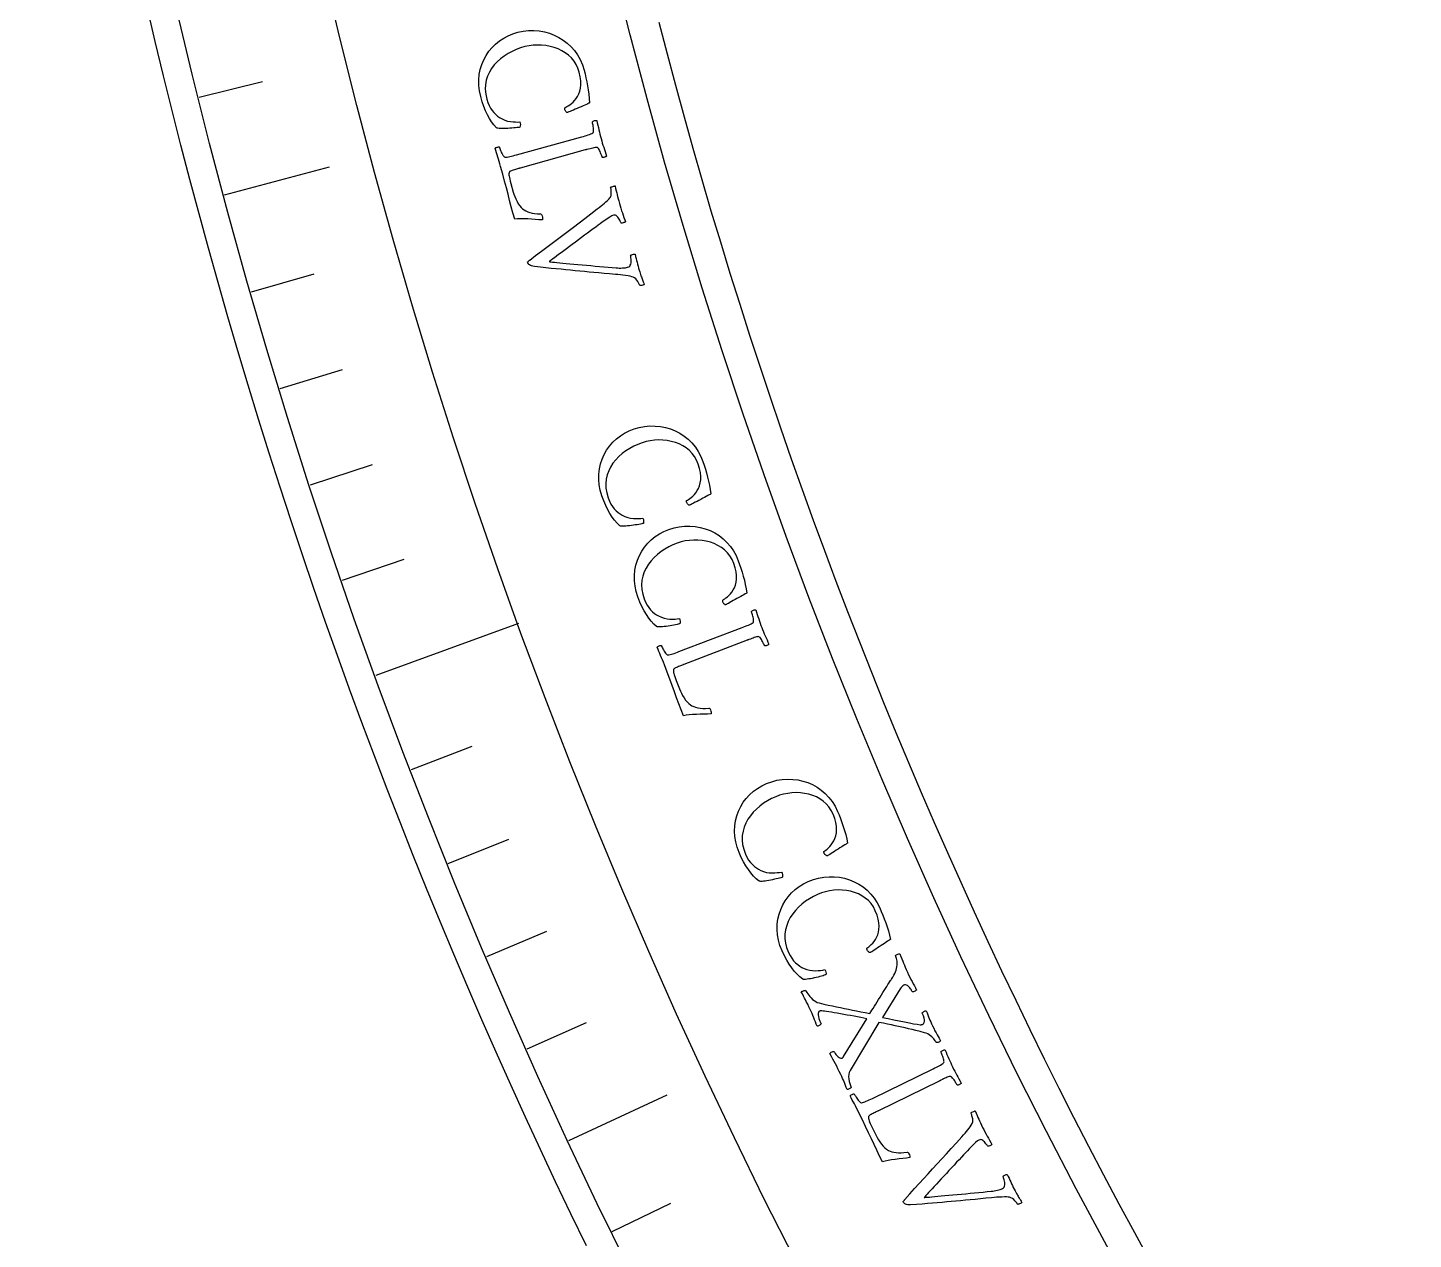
# Model space of a CAD drawing. Header units: millimetres. Extents: x -76 to 76, y -76 to 98.
# Drawn here: x -75.61 to -57.48, y -33.25 to -17.38 of the extents above; entities that cross this region are included whole.
import ezdxf

# ---------------------------------------------------------------- set-up
doc = ezdxf.new("R2010")
doc.units = ezdxf.units.MM
for name, color, linetype in [('CUT_INNER', 6, 'Continuous'), ('CUT_OUTER', 1, 'Continuous'), ('ENGRAVE', 7, 'Continuous'), ('ENGRAVE_FINE', 8, 'Continuous'), ('TEXT', 5, 'Continuous')]:
    doc.layers.add(name, color=color, linetype=linetype)

msp = doc.modelspace()

# ---------------------------------------------------------------- linework, layer by layer
at = {"layer": 'CUT_INNER'}
msp.add_lwpolyline([(-67.351, -17.3104), (-67.2435, -17.7234), (-67.1335, -18.1356), (-67.021, -18.5472), (-66.9059, -18.9581), (-66.7883, -19.3683), (-66.6682, -19.7777), (-66.5456, -20.1864), (-66.4205, -20.5943), (-66.2929, -21.0015), (-66.1628, -21.4079), (-66.0302, -21.8134), (-65.8951, -22.2182), (-65.7575, -22.6221), (-65.6175, -23.0251), (-65.475, -23.4273), (-65.33, -23.8286), (-65.1826, -24.229), (-65.0327, -24.6285), (-64.8803, -25.0271), (-64.7255, -25.4247), (-64.5683, -25.8214), (-64.4087, -26.2171), (-64.2466, -26.6118), (-64.0821, -27.0055), (-63.9152, -27.3982), (-63.7459, -27.7899), (-63.5741, -28.1805), (-63.4, -28.57), (-63.2235, -28.9585), (-63.0447, -29.3459), (-62.8634, -29.7322), (-62.6798, -30.1173), (-62.4938, -30.5014), (-62.3055, -30.8843), (-62.1148, -31.266), (-61.9218, -31.6465), (-61.7265, -32.0259), (-61.5288, -32.404), (-61.3288, -32.7809), (-61.1265, -33.1566), (-60.9219, -33.5311)], dxfattribs=at)
at = {"layer": 'CUT_OUTER'}
msp.add_lwpolyline([(-68.2993, -33.3348), (-68.5025, -32.9151), (-68.7032, -32.4942), (-68.9013, -32.072), (-69.0968, -31.6486), (-69.2897, -31.2241), (-69.4799, -30.7983), (-69.6676, -30.3714), (-69.8527, -29.9434), (-70.0351, -29.5142), (-70.2148, -29.0839), (-70.392, -28.6526), (-70.5665, -28.2201), (-70.7383, -27.7866), (-70.9075, -27.352), (-71.0739, -26.9164), (-71.2378, -26.4798), (-71.3989, -26.0422), (-71.5573, -25.6036), (-71.7131, -25.1641), (-71.8662, -24.7236), (-72.0165, -24.2822), (-72.1641, -23.8398), (-72.3091, -23.3966), (-72.4513, -22.9525), (-72.5907, -22.5075), (-72.7275, -22.0616), (-72.8615, -21.615), (-72.9927, -21.1675), (-73.1212, -20.7192), (-73.247, -20.2702), (-73.37, -19.8204), (-73.4902, -19.3698), (-73.6077, -18.9185), (-73.7224, -18.4665), (-73.8343, -18.0138), (-73.9434, -17.5604), (-74.0498, -17.1064)], dxfattribs=at)
at = {"layer": 'ENGRAVE'}
for points in [[(-73.036, -19.5699), (-71.6632, -19.2021)], [(-71.0524, -25.861), (-69.1827, -25.1805)], [(-68.5281, -31.9552), (-67.2401, -31.3546)]]:
    msp.add_lwpolyline(points, dxfattribs=at)
for radius in [75.6124, 73.6227, 69.9276]:
    msp.add_circle((0, 0), radius, dxfattribs=at)
at = {"layer": 'ENGRAVE_FINE'}
for points in [[(-73.3664, -18.2923), (-72.539, -18.086)], [(-72.6833, -20.8416), (-71.8636, -20.6066)], [(-72.3085, -22.1069), (-71.493, -21.8576)], [(-71.9117, -23.3655), (-71.1007, -23.102)], [(-71.4929, -24.617), (-70.6867, -24.3394)], [(-70.5903, -27.0971), (-69.7942, -26.7915)], [(-70.1066, -28.3249), (-69.316, -28.0055)], [(-69.6016, -29.5441), (-68.8166, -29.2109)], [(-69.0754, -30.7543), (-68.2964, -30.4075)], [(-67.96, -33.1463), (-67.1936, -32.7725)]]:
    msp.add_lwpolyline(points, dxfattribs=at)
at = {"layer": 'TEXT'}
for points in [[(-68.3297, -17.9367), (-68.3172, -17.9861), (-68.3055, -18.0368), (-68.2945, -18.089), (-68.2841, -18.1426), (-68.275, -18.1973), (-68.2679, -18.253), (-68.2626, -18.3096), (-68.2593, -18.3671), (-68.2618, -18.3683), (-68.2693, -18.3717), (-68.2818, -18.3775), (-68.2994, -18.3855), (-68.3204, -18.395), (-68.3431, -18.4052), (-68.3676, -18.4159), (-68.3938, -18.4273), (-68.4203, -18.4387), (-68.4456, -18.4496), (-68.4696, -18.4601), (-68.4924, -18.4701), (-68.5122, -18.4788), (-68.5276, -18.4854), (-68.5385, -18.4897), (-68.5448, -18.4919), (-68.5489, -18.493), (-68.5536, -18.4921), (-68.5588, -18.4892), (-68.5645, -18.4842), (-68.5701, -18.4779), (-68.5747, -18.4711), (-68.5783, -18.4637), (-68.581, -18.4558), (-68.5824, -18.4489), (-68.583, -18.4422), (-68.5826, -18.4358), (-68.5814, -18.4298), (-68.5693, -18.4236), (-68.5545, -18.4152), (-68.537, -18.4046), (-68.5168, -18.3917), (-68.4953, -18.3761), (-68.4742, -18.3574), (-68.4534, -18.3355), (-68.4329, -18.3104), (-68.4141, -18.2818), (-68.3984, -18.2493), (-68.3857, -18.2128), (-68.3762, -18.1725), (-68.3713, -18.1277), (-68.3724, -18.0781), (-68.3796, -18.0236), (-68.3928, -17.9641), (-68.41, -17.9114), (-68.4328, -17.8629), (-68.4611, -17.8185), (-68.4951, -17.7782), (-68.5337, -17.7422), (-68.5758, -17.7104), (-68.6215, -17.6829), (-68.6707, -17.6597), (-68.7223, -17.6408), (-68.7753, -17.6262), (-68.8296, -17.6161), (-68.8852, -17.6103), (-68.941, -17.6088), (-68.9959, -17.6116), (-69.0499, -17.6186), (-69.1029, -17.6299), (-69.1608, -17.6468), (-69.2172, -17.6675), (-69.2721, -17.6922), (-69.3254, -17.7206), (-69.3761, -17.7528), (-69.423, -17.7884), (-69.4661, -17.8274), (-69.5054, -17.87), (-69.54, -17.9157), (-69.5689, -17.9644), (-69.592, -18.0161), (-69.6094, -18.0708), (-69.62, -18.1282), (-69.6225, -18.1881), (-69.6171, -18.2504), (-69.6037, -18.3153), (-69.5902, -18.3596), (-69.5739, -18.3994), (-69.5549, -18.4347), (-69.5332, -18.4656), (-69.5099, -18.4928), (-69.4861, -18.5168), (-69.4616, -18.5379), (-69.4366, -18.5558), (-69.4017, -18.5763), (-69.3664, -18.5922), (-69.3306, -18.6035), (-69.2944, -18.6104), (-69.2592, -18.6141), (-69.2267, -18.6164), (-69.1968, -18.6172), (-69.1695, -18.6164), (-69.1644, -18.6333), (-69.1625, -18.6503), (-69.164, -18.6674), (-69.1687, -18.6845), (-69.1778, -18.6865), (-69.1908, -18.6885), (-69.2075, -18.6906), (-69.2281, -18.6928), (-69.2512, -18.695), (-69.2752, -18.697), (-69.3002, -18.6988), (-69.3262, -18.7005), (-69.3521, -18.7019), (-69.3766, -18.7025), (-69.3998, -18.7026), (-69.4216, -18.702), (-69.4409, -18.7007), (-69.4566, -18.6987), (-69.4686, -18.696), (-69.477, -18.6925), (-69.5096, -18.6556), (-69.5401, -18.615), (-69.5686, -18.5708), (-69.595, -18.5229), (-69.6194, -18.4707), (-69.6422, -18.4133), (-69.6632, -18.3507), (-69.6826, -18.283), (-69.6984, -18.2092), (-69.7067, -18.1369), (-69.7077, -18.0659), (-69.7012, -17.9964), (-69.6879, -17.9291), (-69.6686, -17.8648), (-69.6433, -17.8036), (-69.6119, -17.7455), (-69.5752, -17.691), (-69.5338, -17.641), (-69.4877, -17.5953), (-69.4369, -17.5539), (-69.382, -17.5175), (-69.3237, -17.4867), (-69.2619, -17.4615), (-69.1966, -17.4418), (-69.1258, -17.4273), (-69.0556, -17.4196), (-68.986, -17.4188), (-68.917, -17.4247), (-68.8495, -17.4369), (-68.7841, -17.4549), (-68.721, -17.4787), (-68.6601, -17.5083), (-68.6023, -17.5435), (-68.5488, -17.5842), (-68.4994, -17.6303), (-68.4542, -17.682), (-68.4141, -17.7387), (-68.3799, -17.8001), (-68.3518, -17.866), (-68.3297, -17.9367)], [(-69.1674, -19.2203), (-69.1697, -19.2209), (-69.1725, -19.2217), (-69.1758, -19.2226), (-69.1797, -19.2237), (-69.1896, -19.2265), (-69.2009, -19.2296), (-69.2137, -19.2331), (-69.2278, -19.2371), (-69.2423, -19.2412), (-69.2561, -19.2455), (-69.2691, -19.2498), (-69.2815, -19.2542), (-69.2921, -19.2586), (-69.3001, -19.2627), (-69.3053, -19.2667), (-69.3079, -19.2704), (-69.3113, -19.2831), (-69.313, -19.2965), (-69.313, -19.3107), (-69.3113, -19.3256), (-69.3079, -19.343), (-69.3029, -19.3646), (-69.2963, -19.3903), (-69.2882, -19.4201), (-69.2564, -19.5331), (-69.2472, -19.5623), (-69.236, -19.5925), (-69.2227, -19.6236), (-69.2073, -19.6557), (-69.1904, -19.6862), (-69.1726, -19.7127), (-69.1539, -19.7351), (-69.1341, -19.7536), (-69.1144, -19.7675), (-69.0923, -19.7801), (-69.0678, -19.7913), (-69.0409, -19.8012), (-69.011, -19.8093), (-68.9772, -19.8153), (-68.9395, -19.8192), (-68.8981, -19.8211), (-68.8918, -19.8228), (-68.8863, -19.8276), (-68.8815, -19.8354), (-68.8776, -19.8462), (-68.8735, -19.8632), (-68.8718, -19.8777), (-68.8726, -19.8895), (-68.8757, -19.8987), (-68.9214, -19.8961), (-68.9686, -19.8932), (-69.0172, -19.8899), (-69.0673, -19.8864), (-69.116, -19.8837), (-69.1606, -19.883), (-69.201, -19.8843), (-69.2373, -19.8875), (-69.2603, -19.8064), (-69.2825, -19.7254), (-69.3042, -19.6444), (-69.3251, -19.5636), (-69.3466, -19.4803), (-69.37, -19.3919), (-69.3952, -19.2986), (-69.4222, -19.2001), (-69.4318, -19.1661), (-69.4413, -19.1339), (-69.4507, -19.1037), (-69.4599, -19.0753), (-69.469, -19.0476), (-69.4778, -19.0192), (-69.4863, -18.9903), (-69.4946, -18.9607), (-69.4907, -18.9558), (-69.4849, -18.9517), (-69.4773, -18.9483), (-69.4679, -18.9457), (-69.4582, -18.9439), (-69.4498, -18.9432), (-69.4428, -18.9436), (-69.4372, -18.945), (-69.435, -18.9524), (-69.4316, -18.9623), (-69.4272, -18.9747), (-69.4217, -18.9895), (-69.4154, -19.0053), (-69.4086, -19.0205), (-69.4012, -19.0352), (-69.3932, -19.0492), (-69.3854, -19.0613), (-69.3782, -19.0698), (-69.3718, -19.0747), (-69.366, -19.0761), (-69.3518, -19.0761), (-69.3361, -19.0748), (-69.3188, -19.072), (-69.2999, -19.0679), (-69.28, -19.0629), (-69.2593, -19.0575), (-69.2378, -19.0518), (-69.2156, -19.0458), (-68.3611, -18.8106), (-68.3388, -18.8044), (-68.3173, -18.7983), (-68.2965, -18.7922), (-68.2763, -18.7862), (-68.2575, -18.78), (-68.2409, -18.7735), (-68.2265, -18.7666), (-68.2142, -18.7593), (-68.2092, -18.755), (-68.2059, -18.7475), (-68.2043, -18.7368), (-68.2044, -18.7229), (-68.2056, -18.7072), (-68.2073, -18.6913), (-68.2094, -18.6751), (-68.2121, -18.6586), (-68.2148, -18.6433), (-68.2173, -18.6307), (-68.2194, -18.6207), (-68.2212, -18.6133), (-68.2171, -18.6092), (-68.2112, -18.6054), (-68.2037, -18.6018), (-68.1944, -18.5983), (-68.1849, -18.5958), (-68.1766, -18.5949), (-68.1696, -18.5954), (-68.1638, -18.5976), (-68.1566, -18.6281), (-68.1496, -18.6584), (-68.1428, -18.6885), (-68.1362, -18.7183), (-68.1295, -18.7479), (-68.1225, -18.7771), (-68.1152, -18.8059), (-68.1075, -18.8344), (-68.0993, -18.8634), (-68.0908, -18.892), (-68.0819, -18.9201), (-68.0728, -18.9477), (-68.0635, -18.9754), (-68.0541, -19.0037), (-68.0447, -19.0327), (-68.0353, -19.0624), (-68.0391, -19.0672), (-68.0449, -19.0713), (-68.0525, -19.0747), (-68.0619, -19.0775), (-68.0716, -19.0793), (-68.08, -19.0801), (-68.0869, -19.0798), (-68.0926, -19.0784), (-68.0948, -19.0711), (-68.0981, -19.0615), (-68.1026, -19.0493), (-68.1081, -19.0348), (-68.1142, -19.0194), (-68.1207, -19.0046), (-68.1273, -18.9904), (-68.1342, -18.9767), (-68.1412, -18.9651), (-68.1481, -18.9566), (-68.1549, -18.9515), (-68.1616, -18.9495), (-68.1734, -18.9499), (-68.1865, -18.9513), (-68.201, -18.9537), (-68.2169, -18.9572), (-68.2337, -18.9615), (-68.2514, -18.966), (-68.2697, -18.9709), (-68.2888, -18.9761), (-68.2919, -18.977), (-68.295, -18.9779), (-68.298, -18.9787), (-68.3011, -18.9796), (-68.3042, -18.9804), (-68.3072, -18.9813), (-68.3103, -18.9821), (-68.3134, -18.983)], [(-67.867, -19.6837), (-67.8575, -19.7156), (-67.8478, -19.7469), (-67.8378, -19.7776), (-67.8276, -19.8076), (-67.8173, -19.8373), (-67.8072, -19.8667), (-67.7974, -19.8959), (-67.7877, -19.9248), (-67.7922, -19.928), (-67.7989, -19.9311), (-67.8076, -19.9342), (-67.8184, -19.9372), (-67.829, -19.9394), (-67.8372, -19.9402), (-67.8428, -19.9396), (-67.846, -19.9376), (-67.8479, -19.9323), (-67.8512, -19.9246), (-67.8559, -19.9145), (-67.862, -19.9018), (-67.8693, -19.8883), (-67.8775, -19.8755), (-67.8866, -19.8633), (-67.8966, -19.8518), (-67.9075, -19.8426), (-67.9194, -19.8372), (-67.9323, -19.8356), (-67.9461, -19.8379), (-67.9661, -19.8462), (-67.9934, -19.8615), (-68.0281, -19.884), (-68.0701, -19.9135), (-68.0918, -19.9294), (-68.1168, -19.9478), (-68.1451, -19.9686), (-68.1767, -19.9919), (-68.2108, -20.0171), (-68.2466, -20.0435), (-68.2841, -20.0711), (-68.3233, -20.0999), (-68.3634, -20.1294), (-68.4034, -20.159), (-68.4434, -20.1888), (-68.4833, -20.2187), (-68.5224, -20.2481), (-68.56, -20.2762), (-68.5959, -20.303), (-68.6304, -20.3286), (-68.6625, -20.3524), (-68.6915, -20.3739), (-68.7174, -20.3931), (-68.7403, -20.41), (-68.7593, -20.424), (-68.7733, -20.4345), (-68.7824, -20.4414), (-68.7865, -20.4448), (-68.7787, -20.4459), (-68.7644, -20.4477), (-68.7436, -20.45), (-68.7165, -20.4529), (-68.6841, -20.4562), (-68.6476, -20.4598), (-68.607, -20.4637), (-68.5623, -20.4679), (-68.5144, -20.4723), (-68.4639, -20.477), (-68.4111, -20.4818), (-68.3559, -20.4869), (-68.2992, -20.4921), (-68.2421, -20.4972), (-68.1846, -20.5023), (-68.1266, -20.5075), (-68.0694, -20.5125), (-68.0138, -20.5172), (-67.96, -20.5218), (-67.9078, -20.5262), (-67.8882, -20.5277), (-67.8683, -20.5286), (-67.848, -20.5287), (-67.8273, -20.5282), (-67.8074, -20.527), (-67.7894, -20.525), (-67.7733, -20.5222), (-67.7591, -20.5186), (-67.7444, -20.5123), (-67.7327, -20.5032), (-67.7241, -20.4913), (-67.7185, -20.4767), (-67.7152, -20.4606), (-67.7133, -20.4444), (-67.7128, -20.4281), (-67.7137, -20.4117), (-67.7154, -20.3965), (-67.7171, -20.3839), (-67.7188, -20.374), (-67.7206, -20.3666), (-67.7185, -20.3621), (-67.7135, -20.3579), (-67.7059, -20.354), (-67.6956, -20.3503), (-67.6847, -20.3476), (-67.6754, -20.3464), (-67.6677, -20.3469), (-67.6616, -20.3489), (-67.6546, -20.3759), (-67.648, -20.4022), (-67.6418, -20.4279), (-67.6358, -20.4528), (-67.6298, -20.4776), (-67.6231, -20.5031), (-67.6158, -20.5293), (-67.6078, -20.556), (-67.6011, -20.5779), (-67.595, -20.5973), (-67.5895, -20.6143), (-67.5845, -20.6289), (-67.5798, -20.6422), (-67.5751, -20.6554), (-67.5702, -20.6683), (-67.5652, -20.6811), (-67.56, -20.6946), (-67.5543, -20.7096), (-67.5481, -20.7261), (-67.5415, -20.744), (-67.5461, -20.7472), (-67.5529, -20.7503), (-67.562, -20.7532), (-67.5734, -20.756), (-67.5844, -20.7582), (-67.5925, -20.7591), (-67.5975, -20.7589), (-67.5996, -20.7575), (-67.6027, -20.7497), (-67.6082, -20.7385), (-67.6162, -20.7237), (-67.6267, -20.7054), (-67.6393, -20.6869), (-67.6538, -20.6712), (-67.6702, -20.6585), (-67.6885, -20.6486), (-67.7043, -20.6428), (-67.7256, -20.6371), (-67.7526, -20.6317), (-67.7853, -20.6265), (-67.8203, -20.6216), (-67.8544, -20.6175), (-67.8876, -20.614), (-67.9198, -20.6113), (-67.9947, -20.6049), (-68.0664, -20.5987), (-68.1349, -20.5927), (-68.2003, -20.587), (-68.2636, -20.5814), (-68.3258, -20.5757), (-68.387, -20.5699), (-68.447, -20.564), (-68.5071, -20.558), (-68.5682, -20.5519), (-68.6306, -20.5457), (-68.694, -20.5394), (-68.7598, -20.5327), (-68.8291, -20.5253), (-68.9019, -20.5172), (-68.9783, -20.5085), (-68.9986, -20.5054), (-69.016, -20.501), (-69.0304, -20.4954), (-69.0419, -20.4884), (-69.051, -20.4804), (-69.0585, -20.4718), (-69.0641, -20.4626), (-69.068, -20.4527), (-69.0681, -20.4495), (-69.0664, -20.446), (-69.0629, -20.4424), (-69.0578, -20.4385), (-69.0522, -20.4346), (-69.0475, -20.431), (-69.0438, -20.4277), (-69.0409, -20.4246), (-68.9635, -20.3656), (-68.8886, -20.3087), (-68.8164, -20.2539), (-68.7466, -20.2012), (-68.6779, -20.1493), (-68.6086, -20.097), (-68.5386, -20.0444), (-68.4681, -19.9914), (-68.3955, -19.9367), (-68.3193, -19.8789), (-68.2396, -19.8182), (-68.1563, -19.7545), (-68.1306, -19.735), (-68.1065, -19.7162), (-68.0838, -19.6979), (-68.0627, -19.6803), (-68.0429, -19.6627), (-68.0242, -19.6448), (-68.0068, -19.6266), (-67.9906, -19.6081), (-67.9846, -19.5998), (-67.9799, -19.5897), (-67.9765, -19.5778), (-67.9745, -19.5641), (-67.9735, -19.5497), (-67.9733, -19.5356), (-67.9738, -19.5219), (-67.975, -19.5086), (-67.9766, -19.4963), (-67.9782, -19.4857), (-67.9799, -19.477), (-67.9816, -19.4701), (-67.9801, -19.4687), (-67.9751, -19.4666), (-67.9666, -19.4637), (-67.9546, -19.4602), (-67.9424, -19.4568), (-67.9333, -19.4546), (-67.9273, -19.4536), (-67.9244, -19.4537), (-67.9161, -19.4868), (-67.9087, -19.5171), (-67.9023, -19.5445), (-67.8968, -19.569), (-67.8912, -19.5935), (-67.8843, -19.6208), (-67.8763, -19.6509), (-67.867, -19.6837)], [(-66.7738, -23.0634), (-66.7577, -23.1117), (-66.7422, -23.1615), (-66.7272, -23.2126), (-66.7128, -23.2653), (-66.6996, -23.3192), (-66.6882, -23.3741), (-66.6787, -23.4302), (-66.671, -23.4873), (-66.6734, -23.4886), (-66.6807, -23.4926), (-66.6928, -23.4993), (-66.7097, -23.5087), (-66.7299, -23.5198), (-66.7517, -23.5316), (-66.7753, -23.5441), (-66.8007, -23.5575), (-66.8262, -23.5709), (-66.8506, -23.5837), (-66.8737, -23.596), (-66.8956, -23.6077), (-66.9148, -23.6179), (-66.9296, -23.6256), (-66.9401, -23.6307), (-66.9463, -23.6334), (-66.9503, -23.6348), (-66.955, -23.6342), (-66.9604, -23.6317), (-66.9665, -23.6271), (-66.9725, -23.6213), (-66.9776, -23.6148), (-66.9818, -23.6078), (-66.9851, -23.6001), (-66.9871, -23.5933), (-66.9881, -23.5867), (-66.9882, -23.5803), (-66.9874, -23.5742), (-66.9759, -23.5671), (-66.9617, -23.5576), (-66.9451, -23.5457), (-66.9259, -23.5313), (-66.9057, -23.5142), (-66.8861, -23.4939), (-66.867, -23.4705), (-66.8485, -23.4439), (-66.8319, -23.414), (-66.8187, -23.3803), (-66.8088, -23.343), (-66.8024, -23.3021), (-66.8008, -23.2571), (-66.8057, -23.2077), (-66.817, -23.1538), (-66.8347, -23.0956), (-66.8558, -23.0443), (-66.8822, -22.9976), (-66.9139, -22.9555), (-66.9508, -22.918), (-66.992, -22.885), (-67.0364, -22.8565), (-67.084, -22.8325), (-67.1349, -22.8131), (-67.1878, -22.7981), (-67.2417, -22.7876), (-67.2966, -22.7816), (-67.3525, -22.7801), (-67.4083, -22.7829), (-67.4628, -22.7898), (-67.5161, -22.8009), (-67.5681, -22.8161), (-67.6246, -22.8374), (-67.6792, -22.8623), (-67.7321, -22.891), (-67.7831, -22.9235), (-67.8312, -22.9594), (-67.8752, -22.9984), (-67.9153, -23.0406), (-67.9513, -23.086), (-67.9823, -23.1342), (-68.0074, -23.185), (-68.0266, -23.2383), (-68.0398, -23.2941), (-68.0459, -23.3521), (-68.044, -23.4121), (-68.0338, -23.4739), (-68.0156, -23.5375), (-67.9987, -23.5806), (-67.9794, -23.6191), (-67.9578, -23.6529), (-67.9339, -23.6821), (-67.9086, -23.7074), (-67.8829, -23.7296), (-67.857, -23.7487), (-67.8307, -23.7647), (-67.7943, -23.7824), (-67.7579, -23.7956), (-67.7213, -23.8042), (-67.6847, -23.8083), (-67.6494, -23.8094), (-67.6168, -23.8092), (-67.5869, -23.8077), (-67.5597, -23.8049), (-67.5533, -23.8214), (-67.5502, -23.8381), (-67.5504, -23.8552), (-67.5538, -23.8727), (-67.5628, -23.8753), (-67.5755, -23.8783), (-67.5921, -23.8817), (-67.6124, -23.8855), (-67.6352, -23.8894), (-67.659, -23.8932), (-67.6838, -23.8969), (-67.7096, -23.9006), (-67.7353, -23.9039), (-67.7597, -23.9064), (-67.7828, -23.9082), (-67.8046, -23.9093), (-67.824, -23.9094), (-67.8398, -23.9086), (-67.852, -23.9069), (-67.8606, -23.9041), (-67.8959, -23.8697), (-67.9294, -23.8315), (-67.9612, -23.7896), (-67.9911, -23.7439), (-68.0194, -23.6936), (-68.0465, -23.6381), (-68.0722, -23.5773), (-68.0966, -23.5113), (-68.1179, -23.4389), (-68.1318, -23.3674), (-68.1381, -23.2967), (-68.1369, -23.2269), (-68.1288, -23.1588), (-68.1144, -23.0932), (-68.0938, -23.0303), (-68.0669, -22.9699), (-68.0344, -22.9129), (-67.9969, -22.8598), (-67.9544, -22.8108), (-67.9069, -22.7657), (-67.8549, -22.7252), (-67.7991, -22.6901), (-67.7394, -22.6603), (-67.6758, -22.6357), (-67.6063, -22.6159), (-67.5369, -22.6029), (-67.4676, -22.5967), (-67.3983, -22.5974), (-67.33, -22.6044), (-67.2635, -22.6174), (-67.1988, -22.6364), (-67.1358, -22.6613), (-67.0755, -22.692), (-67.019, -22.7285), (-66.9663, -22.7708), (-66.9173, -22.8189), (-66.873, -22.8724), (-66.8343, -22.931), (-66.8013, -22.9947), (-66.7738, -23.0634)], [(-66.3108, -24.3627), (-66.2938, -24.4107), (-66.2772, -24.4601), (-66.2613, -24.511), (-66.2459, -24.5633), (-66.2316, -24.6169), (-66.2192, -24.6717), (-66.2086, -24.7275), (-66.1998, -24.7844), (-66.2021, -24.7858), (-66.2093, -24.79), (-66.2213, -24.7969), (-66.238, -24.8066), (-66.2579, -24.8181), (-66.2796, -24.8303), (-66.303, -24.8433), (-66.328, -24.8571), (-66.3533, -24.871), (-66.3774, -24.8844), (-66.4003, -24.8971), (-66.422, -24.9092), (-66.4409, -24.9198), (-66.4556, -24.9277), (-66.466, -24.9331), (-66.4721, -24.9359), (-66.4761, -24.9374), (-66.4808, -24.9369), (-66.4863, -24.9345), (-66.4925, -24.93), (-66.4986, -24.9243), (-66.5038, -24.918), (-66.5081, -24.911), (-66.5115, -24.9034), (-66.5137, -24.8966), (-66.5148, -24.89), (-66.5151, -24.8837), (-66.5144, -24.8775), (-66.503, -24.8702), (-66.489, -24.8604), (-66.4726, -24.8482), (-66.4537, -24.8335), (-66.4339, -24.8159), (-66.4147, -24.7953), (-66.3961, -24.7715), (-66.378, -24.7446), (-66.362, -24.7143), (-66.3495, -24.6804), (-66.3404, -24.6429), (-66.3347, -24.6018), (-66.334, -24.5568), (-66.3399, -24.5075), (-66.3522, -24.4539), (-66.3711, -24.396), (-66.3932, -24.3452), (-66.4205, -24.299), (-66.453, -24.2575), (-66.4907, -24.2207), (-66.5325, -24.1885), (-66.5774, -24.1609), (-66.6255, -24.1379), (-66.6767, -24.1194), (-66.7299, -24.1055), (-66.784, -24.0961), (-66.839, -24.0911), (-66.8949, -24.0907), (-66.9507, -24.0946), (-67.005, -24.1026), (-67.0581, -24.1147), (-67.1097, -24.1309), (-67.1658, -24.1533), (-67.22, -24.1793), (-67.2722, -24.209), (-67.3226, -24.2425), (-67.37, -24.2793), (-67.4133, -24.3192), (-67.4525, -24.3622), (-67.4876, -24.4083), (-67.5177, -24.4571), (-67.5418, -24.5083), (-67.5599, -24.562), (-67.572, -24.618), (-67.577, -24.6762), (-67.5739, -24.7361), (-67.5626, -24.7976), (-67.5431, -24.8609), (-67.5253, -24.9037), (-67.5053, -24.9418), (-67.4831, -24.9751), (-67.4586, -25.0038), (-67.4328, -25.0286), (-67.4067, -25.0503), (-67.3804, -25.0689), (-67.3538, -25.0844), (-67.3171, -25.1015), (-67.2804, -25.1139), (-67.2437, -25.1218), (-67.207, -25.1252), (-67.1717, -25.1256), (-67.1391, -25.1248), (-67.1092, -25.1227), (-67.0821, -25.1193), (-67.0754, -25.1357), (-67.072, -25.1524), (-67.0718, -25.1695), (-67.0749, -25.187), (-67.0837, -25.1898), (-67.0964, -25.1931), (-67.1129, -25.1968), (-67.1332, -25.2009), (-67.1559, -25.2053), (-67.1796, -25.2096), (-67.2044, -25.2138), (-67.2301, -25.218), (-67.2557, -25.2218), (-67.2801, -25.2248), (-67.3031, -25.227), (-67.3249, -25.2285), (-67.3443, -25.229), (-67.3601, -25.2285), (-67.3723, -25.227), (-67.3809, -25.2244), (-67.4169, -25.1907), (-67.4512, -25.1532), (-67.4838, -25.1119), (-67.5146, -25.0668), (-67.5439, -25.0171), (-67.572, -24.9621), (-67.5989, -24.9019), (-67.6246, -24.8363), (-67.6474, -24.7644), (-67.6626, -24.6931), (-67.6703, -24.6226), (-67.6704, -24.5527), (-67.6636, -24.4845), (-67.6505, -24.4187), (-67.6312, -24.3553), (-67.6055, -24.2945), (-67.5741, -24.2368), (-67.5376, -24.183), (-67.4961, -24.1331), (-67.4495, -24.0871), (-67.3983, -24.0457), (-67.3432, -24.0094), (-67.2841, -23.9785), (-67.221, -23.9527), (-67.1519, -23.9315), (-67.0827, -23.9171), (-67.0135, -23.9096), (-66.9443, -23.9089), (-66.8759, -23.9147), (-66.8091, -23.9264), (-66.744, -23.944), (-66.6805, -23.9677), (-66.6197, -23.9972), (-66.5625, -24.0326), (-66.509, -24.0739), (-66.4591, -24.121), (-66.4137, -24.1737), (-66.3739, -24.2315), (-66.3396, -24.2945), (-66.3108, -24.3627)], [(-67.0225, -25.7202), (-67.0247, -25.7211), (-67.0275, -25.7221), (-67.0307, -25.7234), (-67.0344, -25.7248), (-67.044, -25.7285), (-67.055, -25.7327), (-67.0673, -25.7374), (-67.081, -25.7427), (-67.0951, -25.7482), (-67.1084, -25.7538), (-67.121, -25.7593), (-67.1329, -25.7649), (-67.1431, -25.7702), (-67.1506, -25.7751), (-67.1554, -25.7795), (-67.1576, -25.7835), (-67.1598, -25.7964), (-67.1602, -25.81), (-67.1589, -25.8241), (-67.1557, -25.8388), (-67.1506, -25.8558), (-67.1436, -25.8768), (-67.1347, -25.9017), (-67.1237, -25.9306), (-67.0813, -26.0401), (-67.0694, -26.0684), (-67.0554, -26.0973), (-67.0392, -26.127), (-67.0208, -26.1575), (-67.0011, -26.1862), (-66.9808, -26.2109), (-66.96, -26.2314), (-66.9386, -26.2479), (-66.9176, -26.26), (-66.8944, -26.2704), (-66.869, -26.2792), (-66.8413, -26.2864), (-66.8107, -26.2917), (-66.7765, -26.2944), (-66.7387, -26.2948), (-66.6972, -26.2926), (-66.6908, -26.2938), (-66.6848, -26.298), (-66.6794, -26.3053), (-66.6744, -26.3157), (-66.6687, -26.3323), (-66.6657, -26.3465), (-66.6653, -26.3584), (-66.6675, -26.3678), (-66.7133, -26.3696), (-66.7605, -26.3711), (-66.8092, -26.3725), (-66.8594, -26.3738), (-66.9082, -26.3758), (-66.9527, -26.3793), (-66.9928, -26.3844), (-67.0285, -26.3911), (-67.0591, -26.3125), (-67.089, -26.234), (-67.1183, -26.1555), (-67.1468, -26.077), (-67.1762, -25.9961), (-67.2078, -25.9104), (-67.2418, -25.8199), (-67.2781, -25.7245), (-67.2909, -25.6915), (-67.3034, -25.6604), (-67.3156, -25.6311), (-67.3275, -25.6038), (-67.3392, -25.5771), (-67.3506, -25.5497), (-67.3619, -25.5217), (-67.373, -25.493), (-67.3695, -25.4878), (-67.3642, -25.4831), (-67.3569, -25.479), (-67.3478, -25.4755), (-67.3383, -25.4728), (-67.33, -25.4713), (-67.323, -25.471), (-67.3173, -25.4719), (-67.3144, -25.4791), (-67.3101, -25.4886), (-67.3046, -25.5005), (-67.2977, -25.5147), (-67.2899, -25.5298), (-67.2816, -25.5443), (-67.2729, -25.5582), (-67.2636, -25.5715), (-67.2547, -25.5827), (-67.2467, -25.5905), (-67.2398, -25.5948), (-67.234, -25.5956), (-67.2198, -25.5943), (-67.2043, -25.5914), (-67.1873, -25.5871), (-67.169, -25.5811), (-67.1496, -25.5742), (-67.1295, -25.5669), (-67.1087, -25.5592), (-67.0872, -25.5511), (-66.2588, -25.2356), (-66.2373, -25.2274), (-66.2165, -25.2192), (-66.1963, -25.2112), (-66.1768, -25.2033), (-66.1587, -25.1953), (-66.1428, -25.1872), (-66.1291, -25.179), (-66.1176, -25.1706), (-66.113, -25.1658), (-66.1104, -25.1581), (-66.1098, -25.1472), (-66.1113, -25.1334), (-66.1139, -25.1179), (-66.1171, -25.1022), (-66.1208, -25.0863), (-66.125, -25.0702), (-66.1292, -25.0552), (-66.1328, -25.0428), (-66.1359, -25.033), (-66.1384, -25.0259), (-66.1347, -25.0214), (-66.1292, -25.0171), (-66.1221, -25.0127), (-66.1132, -25.0085), (-66.104, -25.0051), (-66.0958, -25.0033), (-66.0887, -25.0032), (-66.0827, -25.0048), (-66.0727, -25.0345), (-66.0629, -25.064), (-66.0533, -25.0933), (-66.0438, -25.1223), (-66.0344, -25.1511), (-66.0246, -25.1795), (-66.0146, -25.2075), (-66.0042, -25.2351), (-65.9933, -25.2633), (-65.982, -25.2909), (-65.9706, -25.318), (-65.9589, -25.3446), (-65.947, -25.3713), (-65.935, -25.3986), (-65.9228, -25.4266), (-65.9106, -25.4552), (-65.914, -25.4604), (-65.9193, -25.465), (-65.9265, -25.4692), (-65.9357, -25.4728), (-65.9452, -25.4755), (-65.9534, -25.4771), (-65.9604, -25.4775), (-65.9661, -25.4767), (-65.969, -25.4696), (-65.9732, -25.4603), (-65.9788, -25.4487), (-65.9857, -25.4347), (-65.9933, -25.42), (-66.0011, -25.4058), (-66.0091, -25.3923), (-66.0172, -25.3794), (-66.0253, -25.3685), (-66.0329, -25.3607), (-66.0402, -25.3562), (-66.0471, -25.3549), (-66.0588, -25.3564), (-66.0717, -25.359), (-66.0859, -25.3629), (-66.1013, -25.3679), (-66.1178, -25.3737), (-66.1349, -25.3799), (-66.1527, -25.3865), (-66.1712, -25.3935), (-66.1742, -25.3947), (-66.1771, -25.3958), (-66.1801, -25.397), (-66.1831, -25.3981), (-66.1861, -25.3993), (-66.189, -25.4004), (-66.192, -25.4015), (-66.195, -25.4027)], [(-65.0116, -27.6434), (-64.9922, -27.6904), (-64.9732, -27.7389), (-64.9547, -27.789), (-64.9367, -27.8405), (-64.9198, -27.8933), (-64.9047, -27.9474), (-64.8913, -28.0026), (-64.8796, -28.059), (-64.882, -28.0605), (-64.8889, -28.065), (-64.9005, -28.0726), (-64.9167, -28.0831), (-64.9361, -28.0955), (-64.9571, -28.1088), (-64.9798, -28.123), (-65.0041, -28.138), (-65.0287, -28.1532), (-65.0521, -28.1677), (-65.0743, -28.1815), (-65.0953, -28.1948), (-65.1138, -28.2062), (-65.128, -28.2149), (-65.1381, -28.2208), (-65.1441, -28.2239), (-65.148, -28.2256), (-65.1527, -28.2254), (-65.1583, -28.2232), (-65.1647, -28.2191), (-65.1711, -28.2137), (-65.1767, -28.2076), (-65.1813, -28.2008), (-65.1851, -28.1934), (-65.1875, -28.1867), (-65.1891, -28.1802), (-65.1896, -28.1739), (-65.1893, -28.1677), (-65.1782, -28.1598), (-65.1648, -28.1494), (-65.149, -28.1363), (-65.1309, -28.1207), (-65.1119, -28.1022), (-65.0938, -28.0806), (-65.0763, -28.0559), (-65.0597, -28.0281), (-65.0452, -27.9971), (-65.0344, -27.9626), (-65.0271, -27.9247), (-65.0235, -27.8834), (-65.0251, -27.8384), (-65.0334, -27.7894), (-65.0484, -27.7365), (-65.0701, -27.6796), (-65.0948, -27.63), (-65.1243, -27.5852), (-65.1588, -27.5454), (-65.1983, -27.5105), (-65.2417, -27.4805), (-65.288, -27.4551), (-65.3371, -27.4345), (-65.3892, -27.4187), (-65.443, -27.4074), (-65.4975, -27.4007), (-65.5527, -27.3985), (-65.6086, -27.4009), (-65.664, -27.4075), (-65.718, -27.4182), (-65.7703, -27.433), (-65.8211, -27.4518), (-65.876, -27.4769), (-65.9288, -27.5056), (-65.9795, -27.5379), (-66.0282, -27.5738), (-66.0736, -27.6129), (-66.1149, -27.6549), (-66.1519, -27.6998), (-66.1847, -27.7476), (-66.2123, -27.7979), (-66.2338, -27.8503), (-66.2492, -27.9048), (-66.2585, -27.9614), (-66.2606, -28.0197), (-66.2545, -28.0793), (-66.2401, -28.1403), (-66.2174, -28.2025), (-66.1976, -28.2443), (-66.1757, -28.2813), (-66.1518, -28.3136), (-66.1259, -28.341), (-66.0989, -28.3645), (-66.0718, -28.3849), (-66.0446, -28.4021), (-66.0172, -28.4163), (-65.9798, -28.4315), (-65.9425, -28.4421), (-65.9054, -28.4481), (-65.8686, -28.4496), (-65.8333, -28.4483), (-65.8008, -28.4458), (-65.7711, -28.4422), (-65.7442, -28.4375), (-65.7366, -28.4536), (-65.7324, -28.4701), (-65.7314, -28.4872), (-65.7336, -28.5048), (-65.7423, -28.5081), (-65.7548, -28.5119), (-65.7711, -28.5165), (-65.7911, -28.5216), (-65.8136, -28.5271), (-65.8371, -28.5325), (-65.8616, -28.538), (-65.8871, -28.5435), (-65.9125, -28.5485), (-65.9366, -28.5527), (-65.9595, -28.5561), (-65.9812, -28.5587), (-66.0005, -28.5602), (-66.0163, -28.5605), (-66.0286, -28.5596), (-66.0374, -28.5574), (-66.075, -28.5255), (-66.1111, -28.4898), (-66.1457, -28.4502), (-66.1787, -28.4067), (-66.2105, -28.3585), (-66.2413, -28.305), (-66.2712, -28.2462), (-66.3001, -28.1819), (-66.3264, -28.1113), (-66.3452, -28.0409), (-66.3564, -27.9708), (-66.36, -27.901), (-66.3567, -27.8325), (-66.3469, -27.7662), (-66.3307, -27.7019), (-66.3081, -27.6399), (-66.2796, -27.5807), (-66.2459, -27.5251), (-66.2069, -27.4732), (-66.1626, -27.425), (-66.1136, -27.381), (-66.0603, -27.3421), (-66.0028, -27.3082), (-65.9411, -27.2793), (-65.8731, -27.2547), (-65.8048, -27.2369), (-65.7361, -27.2259), (-65.667, -27.2218), (-65.5984, -27.2241), (-65.5311, -27.2324), (-65.4652, -27.2468), (-65.4006, -27.2673), (-65.3384, -27.2938), (-65.2795, -27.3263), (-65.224, -27.3648), (-65.1717, -27.4094), (-65.1238, -27.4597), (-65.0812, -27.5154), (-65.0438, -27.5767), (-65.0116, -27.6434)], [(-64.4595, -28.9073), (-64.4392, -28.954), (-64.4193, -29.0021), (-64.3998, -29.0518), (-64.3808, -29.1029), (-64.3629, -29.1555), (-64.3467, -29.2092), (-64.3322, -29.2642), (-64.3195, -29.3204), (-64.3217, -29.3219), (-64.3286, -29.3265), (-64.34, -29.3343), (-64.3561, -29.3451), (-64.3752, -29.3579), (-64.3959, -29.3717), (-64.4183, -29.3863), (-64.4424, -29.4018), (-64.4666, -29.4174), (-64.4897, -29.4324), (-64.5117, -29.4466), (-64.5325, -29.4603), (-64.5507, -29.4721), (-64.5648, -29.4811), (-64.5748, -29.4872), (-64.5807, -29.4904), (-64.5845, -29.4921), (-64.5893, -29.492), (-64.5949, -29.4899), (-64.6014, -29.4859), (-64.6079, -29.4806), (-64.6135, -29.4747), (-64.6183, -29.468), (-64.6222, -29.4607), (-64.6248, -29.4541), (-64.6265, -29.4476), (-64.6272, -29.4412), (-64.6269, -29.435), (-64.616, -29.427), (-64.6028, -29.4162), (-64.5873, -29.4029), (-64.5694, -29.3869), (-64.5509, -29.368), (-64.5331, -29.3461), (-64.5162, -29.3211), (-64.5001, -29.293), (-64.4862, -29.2616), (-64.476, -29.227), (-64.4696, -29.1889), (-64.4668, -29.1476), (-64.4692, -29.1026), (-64.4785, -29.0538), (-64.4945, -29.0012), (-64.5173, -28.9447), (-64.5429, -28.8956), (-64.5734, -28.8514), (-64.6086, -28.8123), (-64.6488, -28.7782), (-64.6928, -28.749), (-64.7395, -28.7245), (-64.789, -28.7049), (-64.8414, -28.6901), (-64.8954, -28.6799), (-64.9501, -28.6742), (-65.0053, -28.6731), (-65.0611, -28.6765), (-65.1164, -28.6843), (-65.1701, -28.696), (-65.2222, -28.7118), (-65.2726, -28.7316), (-65.327, -28.7578), (-65.3792, -28.7875), (-65.4293, -28.8208), (-65.4772, -28.8576), (-65.5219, -28.8977), (-65.5624, -28.9405), (-65.5985, -28.9861), (-65.6303, -29.0345), (-65.657, -29.0853), (-65.6774, -29.1381), (-65.6918, -29.1929), (-65.7, -29.2496), (-65.7009, -29.308), (-65.6937, -29.3675), (-65.6781, -29.4281), (-65.6542, -29.4899), (-65.6336, -29.5313), (-65.611, -29.5679), (-65.5864, -29.5997), (-65.56, -29.6266), (-65.5326, -29.6496), (-65.5051, -29.6694), (-65.4775, -29.6861), (-65.4499, -29.6997), (-65.4121, -29.7142), (-65.3746, -29.7241), (-65.3375, -29.7294), (-65.3006, -29.7302), (-65.2653, -29.7282), (-65.2329, -29.7251), (-65.2032, -29.7209), (-65.1764, -29.7157), (-65.1686, -29.7315), (-65.164, -29.748), (-65.1627, -29.765), (-65.1645, -29.7827), (-65.1732, -29.7861), (-65.1856, -29.7903), (-65.2018, -29.7951), (-65.2218, -29.8007), (-65.2441, -29.8066), (-65.2675, -29.8125), (-65.2919, -29.8184), (-65.3172, -29.8244), (-65.3425, -29.8299), (-65.3666, -29.8346), (-65.3895, -29.8384), (-65.4111, -29.8414), (-65.4304, -29.8433), (-65.4462, -29.8439), (-65.4585, -29.8432), (-65.4672, -29.8412), (-65.5055, -29.8101), (-65.5423, -29.7751), (-65.5776, -29.7361), (-65.6115, -29.6933), (-65.6442, -29.6458), (-65.6761, -29.5929), (-65.7071, -29.5346), (-65.7373, -29.471), (-65.765, -29.4008), (-65.7851, -29.3308), (-65.7977, -29.261), (-65.8026, -29.1913), (-65.8006, -29.1227), (-65.7921, -29.0562), (-65.7772, -28.9916), (-65.7558, -28.9291), (-65.7285, -28.8694), (-65.6959, -28.8132), (-65.6579, -28.7606), (-65.6146, -28.7115), (-65.5664, -28.6666), (-65.5139, -28.6266), (-65.4571, -28.5916), (-65.3959, -28.5615), (-65.3285, -28.5355), (-65.2605, -28.5164), (-65.192, -28.5042), (-65.123, -28.4987), (-65.0544, -28.4996), (-64.9869, -28.5066), (-64.9208, -28.5197), (-64.8558, -28.5389), (-64.7931, -28.5642), (-64.7336, -28.5956), (-64.6773, -28.633), (-64.6242, -28.6765), (-64.5753, -28.7259), (-64.5316, -28.7808), (-64.493, -28.8413), (-64.4595, -28.9073)], [(-64.0967, -29.7488), (-64.0809, -29.7822), (-64.0654, -29.8141), (-64.0503, -29.8443), (-64.0354, -29.8729), (-64.0207, -29.9006), (-64.0063, -29.9282), (-63.9921, -29.9555), (-63.9782, -29.9827), (-63.9822, -29.9866), (-63.9884, -29.991), (-63.9967, -29.9957), (-64.0072, -30.0009), (-64.0175, -30.0052), (-64.0254, -30.0072), (-64.0308, -30.0068), (-64.0338, -30.0042), (-64.0376, -29.9968), (-64.0428, -29.9881), (-64.0494, -29.978), (-64.0573, -29.9665), (-64.0663, -29.9548), (-64.0761, -29.944), (-64.0866, -29.9341), (-64.0978, -29.9252), (-64.1095, -29.9185), (-64.1214, -29.9154), (-64.1336, -29.9158), (-64.146, -29.9199), (-64.1568, -29.9266), (-64.1679, -29.937), (-64.1794, -29.9511), (-64.1912, -29.9688), (-64.4249, -30.3414), (-64.3495, -30.3567), (-64.2761, -30.3716), (-64.205, -30.3864), (-64.1359, -30.4009), (-64.0719, -30.4139), (-64.016, -30.4243), (-63.968, -30.4321), (-63.928, -30.4372), (-63.922, -30.4375), (-63.9163, -30.4371), (-63.9109, -30.4362), (-63.9057, -30.4347), (-63.9012, -30.433), (-63.8977, -30.4317), (-63.8952, -30.4308), (-63.8937, -30.4302), (-63.8874, -30.4254), (-63.882, -30.4176), (-63.8775, -30.4067), (-63.8738, -30.3928), (-63.8733, -30.3744), (-63.8782, -30.3501), (-63.8886, -30.32), (-63.9043, -30.2841), (-63.9033, -30.2805), (-63.8995, -30.2763), (-63.8928, -30.2715), (-63.8834, -30.2661), (-63.8732, -30.2611), (-63.8643, -30.2573), (-63.8567, -30.255), (-63.8504, -30.2539), (-63.8396, -30.2815), (-63.8294, -30.3075), (-63.8198, -30.3319), (-63.8108, -30.3547), (-63.8017, -30.3771), (-63.7916, -30.4004), (-63.7808, -30.4246), (-63.769, -30.4497), (-63.7523, -30.4841), (-63.7364, -30.5155), (-63.7214, -30.5437), (-63.7072, -30.5689), (-63.6942, -30.5916), (-63.6823, -30.6122), (-63.6717, -30.6308), (-63.6624, -30.6474), (-63.6662, -30.6513), (-63.6715, -30.6556), (-63.6784, -30.6601), (-63.687, -30.6651), (-63.696, -30.6692), (-63.7045, -30.6715), (-63.7124, -30.6719), (-63.7198, -30.6704), (-63.7226, -30.6654), (-63.7272, -30.658), (-63.7338, -30.6481), (-63.7423, -30.6358), (-63.7526, -30.6223), (-63.7647, -30.6087), (-63.7786, -30.5952), (-63.7943, -30.5816), (-63.8116, -30.5689), (-63.8306, -30.558), (-63.8513, -30.5489), (-63.8735, -30.5415), (-63.9315, -30.5275), (-63.9855, -30.5143), (-64.0355, -30.502), (-64.0816, -30.4905), (-64.1257, -30.4796), (-64.17, -30.4692), (-64.2142, -30.4592), (-64.2586, -30.4497), (-64.3051, -30.44), (-64.3557, -30.4297), (-64.4104, -30.4186), (-64.4693, -30.4068), (-64.8472, -31.0379), (-64.8586, -31.0621), (-64.8654, -31.0885), (-64.8675, -31.1172), (-64.8651, -31.1482), (-64.8595, -31.1791), (-64.8523, -31.2078), (-64.8436, -31.2342), (-64.8332, -31.2584), (-64.8367, -31.2632), (-64.8423, -31.2678), (-64.8499, -31.2725), (-64.8596, -31.2771), (-64.8693, -31.2811), (-64.877, -31.284), (-64.8825, -31.2857), (-64.8859, -31.2862), (-64.897, -31.2584), (-64.9074, -31.2325), (-64.9169, -31.2086), (-64.9255, -31.1867), (-64.9345, -31.1648), (-64.9449, -31.1409), (-64.9566, -31.115), (-64.9698, -31.087), (-64.9883, -31.0489), (-65.0059, -31.0134), (-65.0226, -30.9806), (-65.0385, -30.9505), (-65.0546, -30.9205), (-65.072, -30.888), (-65.0907, -30.8531), (-65.1107, -30.8156), (-65.1075, -30.81), (-65.1019, -30.8044), (-65.094, -30.7988), (-65.0836, -30.7933), (-65.0733, -30.7891), (-65.0654, -30.7871), (-65.06, -30.7875), (-65.0569, -30.7902), (-65.0534, -30.7967), (-65.0483, -30.8047), (-65.0416, -30.8141), (-65.0333, -30.8251), (-65.0239, -30.8363), (-65.0139, -30.8469), (-65.0032, -30.8566), (-64.9917, -30.8656), (-64.9804, -30.8726), (-64.9698, -30.8765), (-64.96, -30.8771), (-64.951, -30.8746), (-64.949, -30.8734), (-64.9468, -30.8717), (-64.9444, -30.8695), (-64.9418, -30.8667), (-64.9394, -30.8637), (-64.9373, -30.8607), (-64.9357, -30.8578), (-64.9345, -30.8549), (-64.6278, -30.3597), (-64.6665, -30.3516), (-64.7073, -30.3434), (-64.75, -30.3351), (-64.7947, -30.3267), (-64.84, -30.3182), (-64.8849, -30.31), (-64.9292, -30.3018), (-64.973, -30.2939), (-65.0152, -30.2864), (-65.0547, -30.2797), (-65.0914, -30.2737), (-65.1255, -30.2686), (-65.1556, -30.2642), (-65.1807, -30.2607), (-65.2007, -30.2581), (-65.2155, -30.2563), (-65.2182, -30.2562), (-65.2215, -30.2561), (-65.2253, -30.256), (-65.2298, -30.2559), (-65.2346, -30.256), (-65.2393, -30.2568), (-65.2441, -30.2581), (-65.2489, -30.2601), (-65.2565, -30.2661), (-65.2618, -30.276), (-65.2648, -30.2899), (-65.2655, -30.3077), (-65.2628, -30.3301), (-65.2556, -30.3573), (-65.2439, -30.3896), (-65.2277, -30.4268), (-65.2312, -30.4316), (-65.2366, -30.4365), (-65.244, -30.4417), (-65.2534, -30.447), (-65.2628, -30.4516), (-65.2704, -30.4546), (-65.276, -30.456), (-65.2798, -30.4558), (-65.2902, -30.4287), (-65.3008, -30.4013), (-65.3116, -30.3738), (-65.3227, -30.3461), (-65.3339, -30.3185), (-65.3455, -30.2913), (-65.3572, -30.2645), (-65.3692, -30.2381), (-65.3858, -30.2027), (-65.4015, -30.17), (-65.4164, -30.1403), (-65.4303, -30.1133), (-65.444, -30.0875), (-65.458, -30.0613), (-65.4723, -30.0347), (-65.487, -30.0076), (-65.4822, -30.0036), (-65.4757, -29.9998), (-65.4675, -29.9963), (-65.4575, -29.9929), (-65.4478, -29.9902), (-65.4401, -29.9882), (-65.4346, -29.987), (-65.4311, -29.9867), (-65.428, -29.9924), (-65.4222, -30.0017), (-65.4137, -30.0146), (-65.4026, -30.0312), (-65.3891, -30.0495), (-65.374, -30.068), (-65.357, -30.0865), (-65.3382, -30.105), (-65.3182, -30.1218), (-65.2976, -30.1353), (-65.2763, -30.1454), (-65.2544, -30.1521), (-65.1929, -30.1661), (-65.1341, -30.1792), (-65.0781, -30.1915), (-65.0247, -30.203), (-64.9727, -30.2139), (-64.9206, -30.2246), (-64.8684, -30.2351), (-64.8162, -30.2454), (-64.7629, -30.2558), (-64.7074, -30.2668), (-64.6497, -30.2783), (-64.5898, -30.2904), (-64.5768, -30.2705), (-64.5624, -30.2481), (-64.5468, -30.2231), (-64.5298, -30.1957), (-64.5118, -30.1667), (-64.4934, -30.1373), (-64.4745, -30.1073), (-64.4551, -30.0769), (-64.4358, -30.0466), (-64.4172, -30.0173), (-64.3993, -29.9889), (-64.3822, -29.9615), (-64.3662, -29.9357), (-64.3517, -29.9124), (-64.3387, -29.8916), (-64.3272, -29.8732), (-64.3177, -29.8581), (-64.311, -29.8474), (-64.307, -29.841), (-64.3056, -29.8388), (-64.2889, -29.8127), (-64.2746, -29.7882), (-64.2628, -29.7653), (-64.2535, -29.744), (-64.2461, -29.723), (-64.24, -29.701), (-64.2352, -29.6781), (-64.2318, -29.6541), (-64.2305, -29.638), (-64.2307, -29.6216), (-64.2324, -29.6048), (-64.2355, -29.5877), (-64.2394, -29.5715), (-64.2433, -29.5575), (-64.2472, -29.5456), (-64.2512, -29.536), (-64.2512, -29.532), (-64.248, -29.5276), (-64.2414, -29.5228), (-64.2315, -29.5177), (-64.2206, -29.5133), (-64.2113, -29.5107), (-64.2034, -29.51), (-64.1971, -29.5111), (-64.1829, -29.5446), (-64.17, -29.5757), (-64.1583, -29.6043), (-64.1479, -29.6304), (-64.1374, -29.6565), (-64.1254, -29.685), (-64.1118, -29.7157), (-64.0967, -29.7488)], [(-64.4767, -31.5642), (-64.4788, -31.5653), (-64.4815, -31.5666), (-64.4846, -31.5681), (-64.4882, -31.5699), (-64.4974, -31.5744), (-64.508, -31.5795), (-64.5198, -31.5854), (-64.533, -31.5918), (-64.5465, -31.5986), (-64.5593, -31.6053), (-64.5713, -31.6119), (-64.5827, -31.6185), (-64.5923, -31.6247), (-64.5994, -31.6303), (-64.6038, -31.6351), (-64.6056, -31.6393), (-64.6067, -31.6523), (-64.6059, -31.6658), (-64.6033, -31.6798), (-64.5988, -31.6942), (-64.5923, -31.7107), (-64.5835, -31.7309), (-64.5723, -31.755), (-64.5589, -31.7828), (-64.5069, -31.8881), (-64.4925, -31.9152), (-64.476, -31.9428), (-64.4572, -31.9709), (-64.4362, -31.9996), (-64.414, -32.0265), (-64.3917, -32.0493), (-64.3691, -32.0679), (-64.3463, -32.0824), (-64.3244, -32.0925), (-64.3003, -32.1009), (-64.2742, -32.1074), (-64.246, -32.1121), (-64.215, -32.1146), (-64.1807, -32.1143), (-64.143, -32.1113), (-64.1019, -32.1055), (-64.0954, -32.1061), (-64.0891, -32.1098), (-64.083, -32.1166), (-64.0772, -32.1265), (-64.07, -32.1425), (-64.0657, -32.1564), (-64.0643, -32.1682), (-64.0657, -32.1778), (-64.1111, -32.1836), (-64.158, -32.1893), (-64.2064, -32.195), (-64.2563, -32.2008), (-64.3047, -32.207), (-64.3487, -32.2145), (-64.3882, -32.2231), (-64.4232, -32.233), (-64.4606, -32.1575), (-64.4974, -32.0819), (-64.5335, -32.0063), (-64.5689, -31.9306), (-64.6053, -31.8527), (-64.6444, -31.7701), (-64.6863, -31.6829), (-64.7309, -31.5911), (-64.7466, -31.5594), (-64.7618, -31.5295), (-64.7766, -31.5015), (-64.7908, -31.4753), (-64.8048, -31.4497), (-64.8187, -31.4235), (-64.8324, -31.3966), (-64.8459, -31.369), (-64.843, -31.3635), (-64.8381, -31.3584), (-64.8312, -31.3536), (-64.8224, -31.3493), (-64.8132, -31.3458), (-64.8051, -31.3436), (-64.7981, -31.3427), (-64.7924, -31.3431), (-64.7888, -31.35), (-64.7837, -31.3591), (-64.7771, -31.3704), (-64.769, -31.384), (-64.7599, -31.3983), (-64.7504, -31.412), (-64.7404, -31.4251), (-64.7301, -31.4375), (-64.7201, -31.4479), (-64.7116, -31.4549), (-64.7043, -31.4586), (-64.6984, -31.4589), (-64.6844, -31.4563), (-64.6692, -31.4521), (-64.6527, -31.4462), (-64.6349, -31.4387), (-64.6162, -31.4301), (-64.5968, -31.421), (-64.5768, -31.4115), (-64.5561, -31.4015), (-63.759, -31.0138), (-63.7383, -31.0037), (-63.7183, -30.9937), (-63.6989, -30.9839), (-63.6802, -30.9743), (-63.6629, -30.9648), (-63.6478, -30.9553), (-63.6348, -30.9459), (-63.6241, -30.9365), (-63.62, -30.9314), (-63.6181, -30.9234), (-63.6185, -30.9125), (-63.6211, -30.8989), (-63.6252, -30.8837), (-63.6297, -30.8684), (-63.6348, -30.8528), (-63.6404, -30.8371), (-63.6459, -30.8226), (-63.6506, -30.8106), (-63.6546, -30.8011), (-63.6577, -30.7942), (-63.6544, -30.7894), (-63.6493, -30.7846), (-63.6426, -30.7797), (-63.6341, -30.7746), (-63.6252, -30.7704), (-63.6173, -30.7679), (-63.6102, -30.7672), (-63.6041, -30.7683), (-63.5915, -30.7969), (-63.5791, -30.8254), (-63.5669, -30.8538), (-63.5549, -30.8819), (-63.543, -30.9097), (-63.5307, -30.9371), (-63.5182, -30.9641), (-63.5055, -30.9907), (-63.492, -31.0178), (-63.4784, -31.0443), (-63.4646, -31.0703), (-63.4506, -31.0958), (-63.4364, -31.1213), (-63.422, -31.1474), (-63.4074, -31.1742), (-63.3927, -31.2016), (-63.3956, -31.2071), (-63.4005, -31.2122), (-63.4073, -31.217), (-63.4161, -31.2214), (-63.4253, -31.2249), (-63.4334, -31.2272), (-63.4403, -31.2282), (-63.446, -31.2279), (-63.4496, -31.2212), (-63.4546, -31.2123), (-63.4612, -31.2012), (-63.4693, -31.1879), (-63.4782, -31.1738), (-63.4872, -31.1604), (-63.4963, -31.1477), (-63.5056, -31.1356), (-63.5146, -31.1254), (-63.5229, -31.1184), (-63.5306, -31.1145), (-63.5376, -31.1138), (-63.5491, -31.1163), (-63.5617, -31.1201), (-63.5755, -31.1252), (-63.5904, -31.1315), (-63.6063, -31.1388), (-63.6228, -31.1465), (-63.6399, -31.1547), (-63.6577, -31.1633), (-63.6606, -31.1647), (-63.6634, -31.1661), (-63.6663, -31.1675), (-63.6692, -31.1689), (-63.672, -31.1703), (-63.6749, -31.1717), (-63.6778, -31.1731), (-63.6806, -31.1745)], [(-63.1134, -31.7816), (-63.0982, -31.8113), (-63.0829, -31.8402), (-63.0675, -31.8686), (-63.052, -31.8962), (-63.0365, -31.9235), (-63.0212, -31.9506), (-63.0061, -31.9775), (-62.9913, -32.0042), (-62.9952, -32.0081), (-63.0011, -32.0124), (-63.0091, -32.017), (-63.0192, -32.0219), (-63.0293, -32.026), (-63.0371, -32.0283), (-63.0428, -32.0288), (-63.0463, -32.0274), (-63.0491, -32.0226), (-63.0537, -32.0156), (-63.0602, -32.0065), (-63.0686, -31.9952), (-63.0782, -31.9832), (-63.0886, -31.9721), (-63.0998, -31.9618), (-63.1117, -31.9523), (-63.1242, -31.9453), (-63.1368, -31.9421), (-63.1498, -31.9429), (-63.1629, -31.9477), (-63.1811, -31.9595), (-63.2051, -31.9796), (-63.2351, -32.008), (-63.271, -32.0448), (-63.2894, -32.0644), (-63.3107, -32.087), (-63.3347, -32.1127), (-63.3614, -32.1414), (-63.3903, -32.1724), (-63.4207, -32.2049), (-63.4525, -32.2389), (-63.4858, -32.2744), (-63.5198, -32.3107), (-63.5537, -32.3472), (-63.5875, -32.3838), (-63.6213, -32.4205), (-63.6544, -32.4566), (-63.6861, -32.4911), (-63.7166, -32.524), (-63.7458, -32.5554), (-63.773, -32.5847), (-63.7976, -32.6111), (-63.8196, -32.6348), (-63.839, -32.6556), (-63.855, -32.6729), (-63.8668, -32.6857), (-63.8745, -32.6942), (-63.878, -32.6983), (-63.8701, -32.698), (-63.8557, -32.697), (-63.8349, -32.6955), (-63.8077, -32.6934), (-63.7753, -32.6907), (-63.7387, -32.6876), (-63.6981, -32.684), (-63.6534, -32.6799), (-63.6054, -32.6755), (-63.555, -32.6708), (-63.5022, -32.6659), (-63.4469, -32.6608), (-63.3902, -32.6555), (-63.3332, -32.6501), (-63.2757, -32.6446), (-63.2178, -32.639), (-63.1606, -32.6334), (-63.1051, -32.628), (-63.0513, -32.6226), (-62.9993, -32.6174), (-62.9797, -32.6153), (-62.9599, -32.6124), (-62.9399, -32.6089), (-62.9197, -32.6046), (-62.9004, -32.5998), (-62.883, -32.5945), (-62.8678, -32.5888), (-62.8545, -32.5826), (-62.8411, -32.5737), (-62.8313, -32.5627), (-62.825, -32.5494), (-62.8222, -32.534), (-62.8219, -32.5176), (-62.823, -32.5013), (-62.8255, -32.4852), (-62.8294, -32.4692), (-62.8338, -32.4546), (-62.8378, -32.4425), (-62.8414, -32.4331), (-62.8445, -32.4262), (-62.8431, -32.4214), (-62.8391, -32.4163), (-62.8323, -32.4111), (-62.8228, -32.4056), (-62.8126, -32.4009), (-62.8037, -32.3981), (-62.796, -32.3971), (-62.7897, -32.3979), (-62.7779, -32.4232), (-62.7666, -32.4479), (-62.7557, -32.472), (-62.7453, -32.4954), (-62.7348, -32.5187), (-62.7235, -32.5425), (-62.7116, -32.5669), (-62.6989, -32.5917), (-62.6883, -32.612), (-62.6787, -32.63), (-62.6701, -32.6457), (-62.6626, -32.6591), (-62.6556, -32.6713), (-62.6485, -32.6834), (-62.6413, -32.6952), (-62.6341, -32.7069), (-62.6265, -32.7192), (-62.6181, -32.7329), (-62.609, -32.7479), (-62.5992, -32.7644), (-62.6031, -32.7684), (-62.6093, -32.7726), (-62.6177, -32.7772), (-62.6284, -32.782), (-62.6388, -32.7862), (-62.6466, -32.7886), (-62.6516, -32.7893), (-62.6539, -32.7883), (-62.6584, -32.7812), (-62.6659, -32.7712), (-62.6764, -32.7581), (-62.6901, -32.7421), (-62.7059, -32.7261), (-62.723, -32.7134), (-62.7415, -32.7039), (-62.7612, -32.6975), (-62.7778, -32.6947), (-62.7998, -32.693), (-62.8274, -32.6926), (-62.8604, -32.6935), (-62.8957, -32.6952), (-62.93, -32.6973), (-62.9632, -32.7), (-62.9955, -32.7032), (-63.0702, -32.7106), (-63.1418, -32.7176), (-63.2103, -32.7244), (-63.2757, -32.7307), (-63.3389, -32.7368), (-63.4011, -32.7426), (-63.4623, -32.7481), (-63.5224, -32.7533), (-63.5825, -32.7584), (-63.6438, -32.7636), (-63.7062, -32.7689), (-63.7697, -32.7743), (-63.8356, -32.7798), (-63.9051, -32.7852), (-63.9782, -32.7906), (-64.0548, -32.796), (-64.0754, -32.7967), (-64.0933, -32.7956), (-64.1085, -32.7927), (-64.1211, -32.7879), (-64.1315, -32.7818), (-64.1404, -32.7747), (-64.1476, -32.7666), (-64.1533, -32.7576), (-64.1539, -32.7544), (-64.1529, -32.7508), (-64.1502, -32.7465), (-64.1458, -32.7418), (-64.1411, -32.7369), (-64.1371, -32.7325), (-64.134, -32.7285), (-64.1317, -32.725), (-64.0665, -32.6528), (-64.0033, -32.5832), (-63.9423, -32.5161), (-63.8834, -32.4515), (-63.8253, -32.3879), (-63.7667, -32.3238), (-63.7076, -32.2592), (-63.648, -32.1942), (-63.5867, -32.1271), (-63.5223, -32.0564), (-63.4551, -31.9821), (-63.3848, -31.9042), (-63.3632, -31.8804), (-63.3429, -31.8575), (-63.324, -31.8354), (-63.3064, -31.8141), (-63.2902, -31.7932), (-63.2751, -31.7722), (-63.2614, -31.7511), (-63.2488, -31.7299), (-63.2444, -31.7207), (-63.2416, -31.7099), (-63.2405, -31.6976), (-63.241, -31.6838), (-63.2427, -31.6694), (-63.2451, -31.6555), (-63.248, -31.6422), (-63.2517, -31.6292), (-63.2555, -31.6174), (-63.259, -31.6074), (-63.2623, -31.5991), (-63.2652, -31.5926), (-63.264, -31.591), (-63.2595, -31.588), (-63.2517, -31.5836), (-63.2405, -31.5779), (-63.2291, -31.5724), (-63.2205, -31.5685), (-63.2148, -31.5664), (-63.212, -31.566), (-63.1977, -31.5971), (-63.1849, -31.6255), (-63.1736, -31.6512), (-63.1637, -31.6743), (-63.1537, -31.6974), (-63.142, -31.723), (-63.1286, -31.751), (-63.1134, -31.7816)]]:
    msp.add_lwpolyline(points, close=True, dxfattribs=at)

doc.saveas('drawing.dxf')
